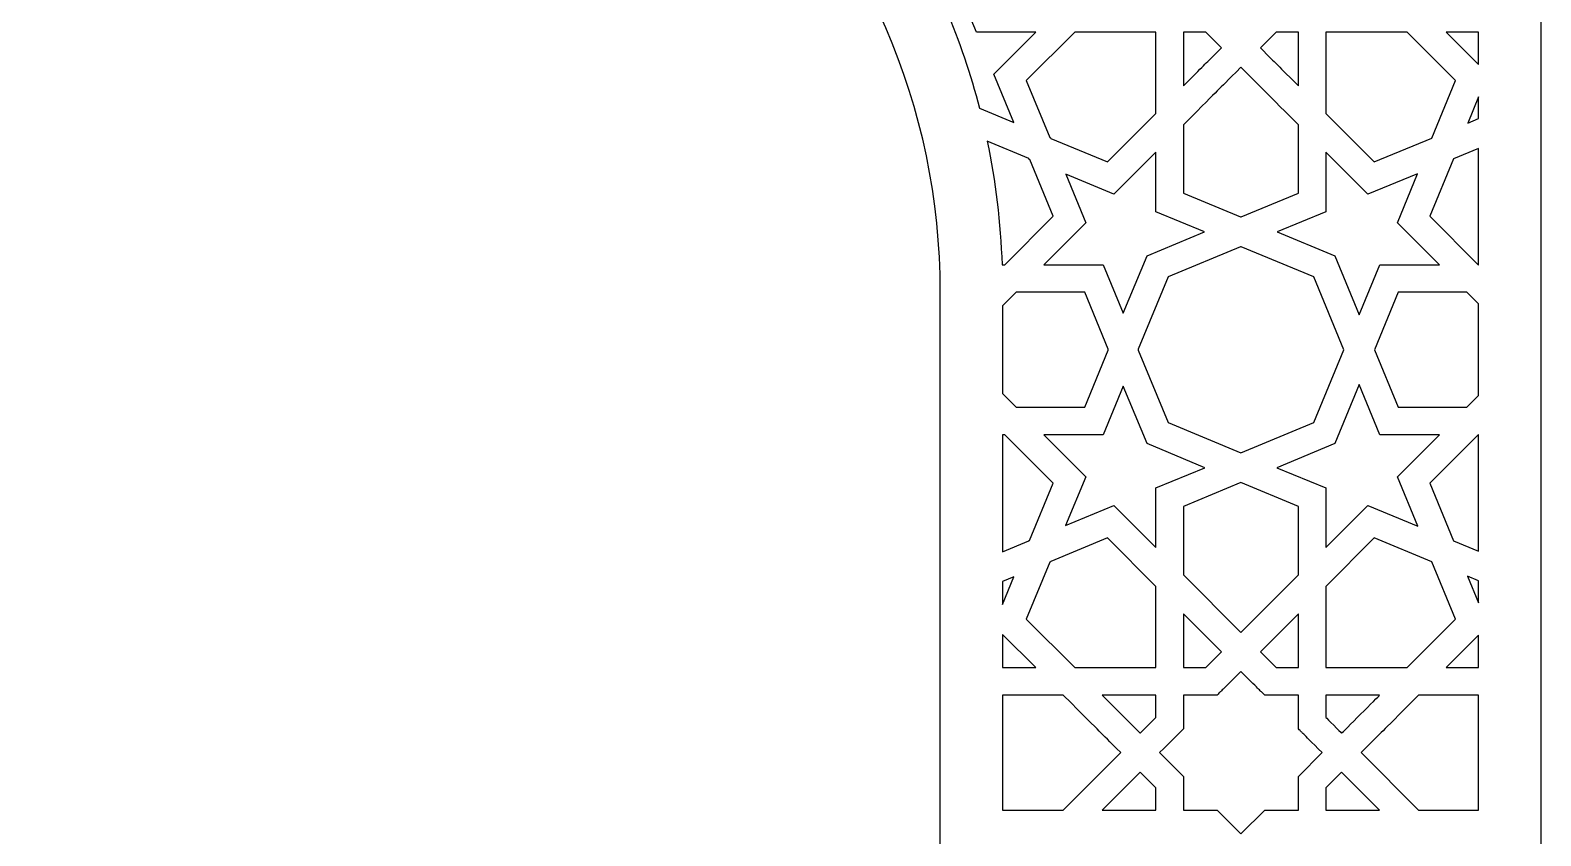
# Model space of a CAD drawing. Header units: millimetres. Extents: x -71 to 72, y -100 to 100.
# Drawn here: x 0.1 to 71.6, y 4.6 to 42.7 of the extents above; entities that cross this region are included whole.
import ezdxf

# ---------------------------------------------------------------- set-up
doc = ezdxf.new("R2010")
doc.units = ezdxf.units.MM
doc.header["$MEASUREMENT"] = 0
doc.layers.add('layer 1', color=7, linetype='Continuous')

msp = doc.modelspace()

# ---------------------------------------------------------------- linework, layer by layer
at = {"layer": 'layer 1', "color": 250}
for points, knots in [([(-71.2611, 100.1639), (-71.2611, 100.1639), (-71.2611, -99.8361), (-71.2611, -99.8361), (-71.2611, -99.8361), (-71.2611, -99.8361), (71.5959, -99.8361), (71.5959, -99.8361), (71.5959, -99.8361), (71.5959, -99.8361), (71.5959, 100.1639), (71.5959, 100.1639), (71.5959, 100.1639), (71.5959, 100.1639), (-71.2611, 100.1639), (-71.2611, 100.1639)], [0, 0, 0, 0, 0.2, 0.2, 0.2, 0.2, 0.4, 0.4, 0.4, 0.4, 0.6, 0.6, 0.6, 0.6, 1, 1, 1, 1]), ([(-42.8511, -74.1306), (-42.8511, -74.1306), (-42.8511, 30.3654), (-42.8511, 30.3654), (-42.8511, 30.3654), (-42.8511, 39.0938), (-39.2688, 47.4384), (-32.9339, 52.887), (-32.9339, 52.887), (-21.0442, 63.1127), (-9.2851, 62.1969), (0.1676, 74.4583), (0.1676, 74.4583), (9.6199, 62.1969), (21.3794, 63.1127), (33.2687, 52.887), (33.2687, 52.887), (39.6036, 47.4384), (43.186, 39.0938), (43.186, 30.3654), (43.186, 30.3654), (43.186, 30.3654), (43.186, -74.1306), (43.186, -74.1306), (43.186, -74.1306), (43.186, -74.1306), (-42.8511, -74.1306), (-42.8511, -74.1306)], [0, 0, 0, 0, 0.125, 0.125, 0.125, 0.125, 0.25, 0.25, 0.25, 0.25, 0.375, 0.375, 0.375, 0.375, 0.5, 0.5, 0.5, 0.5, 0.625, 0.625, 0.625, 0.625, 0.75, 0.75, 0.75, 0.75, 1, 1, 1, 1]), ([(44.8938, 42.6537), (44.8938, 42.6537), (47.7033, 42.6537), (47.7033, 42.6537), (47.7033, 42.6537), (47.7033, 42.6537), (45.7168, 40.6654), (45.7168, 40.6654), (45.7168, 40.6654), (45.7168, 40.6654), (46.664, 38.3762), (46.664, 38.3762), (46.664, 38.3762), (46.664, 38.3762), (45.037, 39.0507), (45.037, 39.0507), (45.037, 39.0507), (44.6204, 40.6647), (44.087, 42.2328), (43.4442, 43.7434), (43.4442, 43.7434), (43.4442, 43.7434), (43.9434, 44.9499), (43.9434, 44.9499), (43.9434, 44.9499), (43.9434, 44.9499), (44.8938, 42.6537), (44.8938, 42.6537)], [0, 0, 0, 0, 0.125, 0.125, 0.125, 0.125, 0.25, 0.25, 0.25, 0.25, 0.375, 0.375, 0.375, 0.375, 0.5, 0.5, 0.5, 0.5, 0.625, 0.625, 0.625, 0.625, 0.75, 0.75, 0.75, 0.75, 1, 1, 1, 1]), ([(53.3883, 42.654), (53.3883, 42.654), (53.3883, 38.8073), (53.3883, 38.8073), (53.3883, 38.8073), (53.3883, 38.8073), (51.096, 36.5132), (51.096, 36.5132), (51.096, 36.5132), (51.096, 36.5132), (48.4152, 37.6238), (48.4152, 37.6238), (48.4152, 37.6238), (48.4152, 37.6238), (48.4018, 37.6559), (48.4018, 37.6559), (48.4018, 37.6559), (48.4018, 37.6559), (48.3648, 37.6714), (48.3648, 37.6714), (48.3648, 37.6714), (48.3648, 37.6714), (47.2521, 40.3592), (47.2521, 40.3592), (47.2521, 40.3592), (47.2521, 40.3592), (49.5445, 42.6537), (49.5445, 42.6537), (49.5445, 42.6537), (49.5445, 42.6537), (53.3883, 42.654), (53.3883, 42.654)], [0, 0, 0, 0, 0.1111111, 0.1111111, 0.1111111, 0.1111111, 0.2222222, 0.2222222, 0.2222222, 0.2222222, 0.3333333, 0.3333333, 0.3333333, 0.3333333, 0.4444444, 0.4444444, 0.4444444, 0.4444444, 0.5555556, 0.5555556, 0.5555556, 0.5555556, 0.6666667, 0.6666667, 0.6666667, 0.6666667, 0.7777778, 0.7777778, 0.7777778, 0.7777778, 1, 1, 1, 1]), ([(54.6901, 40.1101), (54.6901, 40.1101), (54.6901, 42.654), (54.6901, 42.654), (54.6901, 42.654), (54.6901, 42.654), (55.7424, 42.654), (55.7424, 42.654), (55.7424, 42.654), (55.7424, 42.654), (56.4871, 41.9086), (56.4871, 41.9086), (56.4871, 41.9086), (55.553, 40.9737), (55.9382, 41.3593), (54.6901, 40.1101)], [0, 0, 0, 0, 0.2, 0.2, 0.2, 0.2, 0.4, 0.4, 0.4, 0.4, 0.6, 0.6, 0.6, 0.6, 1, 1, 1, 1]), ([(58.3279, 41.9086), (58.3279, 41.9086), (59.073, 42.654), (59.073, 42.654), (59.073, 42.654), (59.073, 42.654), (60.1253, 42.654), (60.1253, 42.654), (60.1253, 42.654), (60.1253, 42.654), (60.1253, 40.1101), (60.1253, 40.1101), (60.1253, 40.1101), (58.8596, 41.377), (59.2649, 40.9713), (58.3279, 41.9086)], [0, 0, 0, 0, 0.2, 0.2, 0.2, 0.2, 0.4, 0.4, 0.4, 0.4, 0.6, 0.6, 0.6, 0.6, 1, 1, 1, 1]), ([(63.7198, 36.5132), (63.7198, 36.5132), (61.4274, 38.8073), (61.4274, 38.8073), (61.4274, 38.8073), (61.4274, 38.8073), (61.4274, 42.654), (61.4274, 42.654), (61.4274, 42.654), (61.4274, 42.654), (65.271, 42.654), (65.271, 42.654), (65.271, 42.654), (65.271, 42.654), (67.5633, 40.3596), (67.5633, 40.3596), (67.5633, 40.3596), (67.5633, 40.3596), (66.4376, 37.64), (66.4376, 37.64), (66.4376, 37.64), (66.4376, 37.64), (63.7198, 36.5132), (63.7198, 36.5132)], [0, 0, 0, 0, 0.1428571, 0.1428571, 0.1428571, 0.1428571, 0.2857143, 0.2857143, 0.2857143, 0.2857143, 0.4285714, 0.4285714, 0.4285714, 0.4285714, 0.5714286, 0.5714286, 0.5714286, 0.5714286, 0.7142857, 0.7142857, 0.7142857, 0.7142857, 1, 1, 1, 1]), ([(68.6509, 41.1134), (68.6509, 41.1134), (67.1118, 42.654), (67.1118, 42.654), (67.1118, 42.654), (67.3026, 42.654), (68.4604, 42.654), (68.6509, 42.654), (68.6509, 42.654), (68.6509, 42.654), (68.6509, 41.1134), (68.6509, 41.1134)], [0, 0, 0, 0, 0.25, 0.25, 0.25, 0.25, 0.5, 0.5, 0.5, 0.5, 1, 1, 1, 1]), ([(57.4227, 33.9023), (57.4227, 33.9023), (57.4075, 33.909), (57.4075, 33.909), (57.4075, 33.909), (57.4075, 33.909), (57.3927, 33.9023), (57.3927, 33.9023), (57.3927, 33.9023), (57.3927, 33.9023), (54.6901, 35.0227), (54.6901, 35.0227), (54.6901, 35.0227), (54.6901, 35.0227), (54.6901, 38.2676), (54.6901, 38.2676), (54.6901, 38.2676), (56.6731, 40.2527), (56.0599, 39.6388), (57.4072, 40.9875), (57.4072, 40.9875), (57.4072, 40.9875), (57.4075, 40.9871), (57.4075, 40.9871), (57.4075, 40.9871), (57.4075, 40.9871), (57.4079, 40.9875), (57.4079, 40.9875), (57.4079, 40.9875), (58.7943, 39.6), (58.1438, 40.2513), (60.1253, 38.2676), (60.1253, 38.2676), (60.1253, 38.2676), (60.1253, 35.0227), (60.1253, 35.0227), (60.1253, 35.0227), (60.1253, 35.0227), (57.4227, 33.9023), (57.4227, 33.9023)], [0, 0, 0, 0, 0.0909091, 0.0909091, 0.0909091, 0.0909091, 0.1818182, 0.1818182, 0.1818182, 0.1818182, 0.2727273, 0.2727273, 0.2727273, 0.2727273, 0.3636364, 0.3636364, 0.3636364, 0.3636364, 0.4545455, 0.4545455, 0.4545455, 0.4545455, 0.5454545, 0.5454545, 0.5454545, 0.5454545, 0.6363636, 0.6363636, 0.6363636, 0.6363636, 0.7272727, 0.7272727, 0.7272727, 0.7272727, 0.8181818, 0.8181818, 0.8181818, 0.8181818, 1, 1, 1, 1]), ([(68.6509, 38.5579), (68.6509, 38.5579), (68.139, 38.3459), (68.139, 38.3459), (68.139, 38.3459), (68.139, 38.3459), (68.6509, 39.5817), (68.6509, 39.5817), (68.6509, 39.5817), (68.6509, 39.5817), (68.6509, 38.5579), (68.6509, 38.5579)], [0, 0, 0, 0, 0.25, 0.25, 0.25, 0.25, 0.5, 0.5, 0.5, 0.5, 1, 1, 1, 1]), ([(47.3682, 36.6737), (47.3682, 36.6737), (47.3816, 36.6416), (47.3816, 36.6416), (47.3816, 36.6416), (47.3816, 36.6416), (47.419, 36.6258), (47.419, 36.6258), (47.419, 36.6258), (47.419, 36.6258), (48.5313, 33.9386), (48.5313, 33.9386), (48.5313, 33.9386), (48.5313, 33.9386), (46.2389, 31.6438), (46.2389, 31.6438), (46.2389, 31.6438), (46.2389, 31.6438), (46.1056, 31.6438), (46.1056, 31.6438), (46.1056, 31.6438), (46.034, 33.6335), (45.7987, 35.5886), (45.4029, 37.4883), (45.4029, 37.4883), (45.4029, 37.4883), (47.3682, 36.6737), (47.3682, 36.6737)], [0, 0, 0, 0, 0.125, 0.125, 0.125, 0.125, 0.25, 0.25, 0.25, 0.25, 0.375, 0.375, 0.375, 0.375, 0.5, 0.5, 0.5, 0.5, 0.625, 0.625, 0.625, 0.625, 0.75, 0.75, 0.75, 0.75, 1, 1, 1, 1]), ([(50.8896, 31.6438), (50.5379, 31.6438), (48.4315, 31.6438), (48.0797, 31.6438), (48.0797, 31.6438), (48.0797, 31.6438), (50.0669, 33.6331), (50.0669, 33.6331), (50.0669, 33.6331), (50.0669, 33.6331), (49.1197, 35.9216), (49.1197, 35.9216), (49.1197, 35.9216), (49.1197, 35.9216), (51.4015, 34.9762), (51.4015, 34.9762), (51.4015, 34.9762), (51.4015, 34.9762), (53.3883, 36.9648), (53.3883, 36.9648), (53.3883, 36.9648), (53.3883, 36.9648), (53.3883, 34.1521), (53.3883, 34.1521), (53.3883, 34.1521), (53.3883, 34.1521), (55.6916, 33.1971), (55.6916, 33.1971), (55.6916, 33.1971), (55.6916, 33.1971), (52.9654, 32.0672), (52.9654, 32.0672), (52.9654, 32.0672), (52.9654, 32.0672), (51.84, 29.3479), (51.84, 29.3479), (51.84, 29.3479), (51.84, 29.3479), (50.8896, 31.6438), (50.8896, 31.6438)], [0, 0, 0, 0, 0.0909091, 0.0909091, 0.0909091, 0.0909091, 0.1818182, 0.1818182, 0.1818182, 0.1818182, 0.2727273, 0.2727273, 0.2727273, 0.2727273, 0.3636364, 0.3636364, 0.3636364, 0.3636364, 0.4545455, 0.4545455, 0.4545455, 0.4545455, 0.5454545, 0.5454545, 0.5454545, 0.5454545, 0.6363636, 0.6363636, 0.6363636, 0.6363636, 0.7272727, 0.7272727, 0.7272727, 0.7272727, 0.8181818, 0.8181818, 0.8181818, 0.8181818, 1, 1, 1, 1]), ([(66.7967, 31.6438), (66.4972, 31.6438), (64.2846, 31.6438), (63.9865, 31.6438), (63.9865, 31.6438), (63.9865, 31.6438), (63.0058, 29.2742), (63.0058, 29.2742), (63.0058, 29.2742), (63.0058, 29.2742), (61.8497, 32.0672), (61.8497, 32.0672), (61.8497, 32.0672), (61.8497, 32.0672), (59.1242, 33.1971), (59.1242, 33.1971), (59.1242, 33.1971), (59.1242, 33.1971), (61.4274, 34.1521), (61.4274, 34.1521), (61.4274, 34.1521), (61.4274, 34.1521), (61.4274, 36.9648), (61.4274, 36.9648), (61.4274, 36.9648), (61.4274, 36.9648), (63.4146, 34.9762), (63.4146, 34.9762), (63.4146, 34.9762), (63.4146, 34.9762), (65.7694, 35.9523), (65.7694, 35.9523), (65.7694, 35.9523), (65.7694, 35.9523), (64.8095, 33.6321), (64.8095, 33.6321), (64.8095, 33.6321), (64.8095, 33.6321), (66.7967, 31.6438), (66.7967, 31.6438)], [0, 0, 0, 0, 0.0909091, 0.0909091, 0.0909091, 0.0909091, 0.1818182, 0.1818182, 0.1818182, 0.1818182, 0.2727273, 0.2727273, 0.2727273, 0.2727273, 0.3636364, 0.3636364, 0.3636364, 0.3636364, 0.4545455, 0.4545455, 0.4545455, 0.4545455, 0.5454545, 0.5454545, 0.5454545, 0.5454545, 0.6363636, 0.6363636, 0.6363636, 0.6363636, 0.7272727, 0.7272727, 0.7272727, 0.7272727, 0.8181818, 0.8181818, 0.8181818, 0.8181818, 1, 1, 1, 1]), ([(68.6509, 31.6438), (68.6509, 31.6438), (68.6375, 31.6438), (68.6375, 31.6438), (68.6375, 31.6438), (68.6375, 31.6438), (66.3452, 33.9383), (66.3452, 33.9383), (66.3452, 33.9383), (66.3452, 33.9383), (67.4709, 36.6586), (67.4709, 36.6586), (67.4709, 36.6586), (67.4709, 36.6586), (68.6509, 37.1475), (68.6509, 37.1475), (68.6509, 37.1475), (68.6509, 37.1475), (68.6509, 31.6438), (68.6509, 31.6438)], [0, 0, 0, 0, 0.1666667, 0.1666667, 0.1666667, 0.1666667, 0.3333333, 0.3333333, 0.3333333, 0.3333333, 0.5, 0.5, 0.5, 0.5, 0.6666667, 0.6666667, 0.6666667, 0.6666667, 1, 1, 1, 1]), ([(53.9616, 24.172), (53.9616, 24.172), (52.5449, 27.5964), (52.5449, 27.5964), (52.5449, 27.5964), (52.5449, 27.5964), (52.5551, 27.6211), (52.5551, 27.6211), (52.5551, 27.6211), (52.5551, 27.6211), (52.5449, 27.6458), (52.5449, 27.6458), (52.5449, 27.6458), (52.5449, 27.6458), (53.9616, 31.0702), (53.9616, 31.0702), (53.9616, 31.0702), (53.9616, 31.0702), (57.3924, 32.4923), (57.3924, 32.4923), (57.3924, 32.4923), (57.3924, 32.4923), (57.4075, 32.4856), (57.4075, 32.4856), (57.4075, 32.4856), (57.4075, 32.4856), (57.4231, 32.4923), (57.4231, 32.4923), (57.4231, 32.4923), (57.4231, 32.4923), (60.8538, 31.0702), (60.8538, 31.0702), (60.8538, 31.0702), (60.8538, 31.0702), (62.2808, 27.6211), (62.2808, 27.6211), (62.2808, 27.6211), (62.2808, 27.6211), (60.8538, 24.172), (60.8538, 24.172), (60.8538, 24.172), (60.8538, 24.172), (57.4075, 22.7439), (57.4075, 22.7439), (57.4075, 22.7439), (57.4075, 22.7439), (53.9616, 24.172), (53.9616, 24.172)], [0, 0, 0, 0, 0.0769231, 0.0769231, 0.0769231, 0.0769231, 0.1538462, 0.1538462, 0.1538462, 0.1538462, 0.2307692, 0.2307692, 0.2307692, 0.2307692, 0.3076923, 0.3076923, 0.3076923, 0.3076923, 0.3846154, 0.3846154, 0.3846154, 0.3846154, 0.4615385, 0.4615385, 0.4615385, 0.4615385, 0.5384615, 0.5384615, 0.5384615, 0.5384615, 0.6153846, 0.6153846, 0.6153846, 0.6153846, 0.6923077, 0.6923077, 0.6923077, 0.6923077, 0.7692308, 0.7692308, 0.7692308, 0.7692308, 0.8461538, 0.8461538, 0.8461538, 0.8461538, 1, 1, 1, 1]), ([(51.1355, 27.5964), (51.1355, 27.5964), (50.02, 24.9012), (50.02, 24.9012), (50.02, 24.9012), (50.02, 24.9012), (46.778, 24.9012), (46.778, 24.9012), (46.778, 24.9012), (46.778, 24.9012), (46.1314, 25.5485), (46.1314, 25.5485), (46.1314, 25.5485), (46.1314, 25.5485), (46.1314, 29.6937), (46.1314, 29.6937), (46.1314, 29.6937), (46.1314, 29.6937), (46.778, 30.3407), (46.778, 30.3407), (46.778, 30.3407), (46.778, 30.3407), (50.02, 30.3407), (50.02, 30.3407), (50.02, 30.3407), (50.02, 30.3407), (51.1355, 27.6458), (51.1355, 27.6458), (51.1355, 27.6458), (51.1355, 27.6458), (51.1253, 27.6211), (51.1253, 27.6211), (51.1253, 27.6211), (51.1253, 27.6211), (51.1355, 27.5964), (51.1355, 27.5964)], [0, 0, 0, 0, 0.1, 0.1, 0.1, 0.1, 0.2, 0.2, 0.2, 0.2, 0.3, 0.3, 0.3, 0.3, 0.4, 0.4, 0.4, 0.4, 0.5, 0.5, 0.5, 0.5, 0.6, 0.6, 0.6, 0.6, 0.7, 0.7, 0.7, 0.7, 0.8, 0.8, 0.8, 0.8, 1, 1, 1, 1]), ([(68.6509, 25.4543), (68.6509, 25.4543), (68.0981, 24.9012), (68.0981, 24.9012), (68.0981, 24.9012), (68.0981, 24.9012), (64.8561, 24.9012), (64.8561, 24.9012), (64.8561, 24.9012), (64.8561, 24.9012), (63.7304, 27.6204), (63.7304, 27.6204), (63.7304, 27.6204), (63.7304, 27.6204), (64.8561, 30.3407), (64.8561, 30.3407), (64.8561, 30.3407), (64.8561, 30.3407), (68.0981, 30.3407), (68.0981, 30.3407), (68.0981, 30.3407), (68.0981, 30.3407), (68.6509, 29.7875), (68.6509, 29.7875), (68.6509, 29.7875), (68.6509, 29.7875), (68.6509, 25.4543), (68.6509, 25.4543)], [0, 0, 0, 0, 0.125, 0.125, 0.125, 0.125, 0.25, 0.25, 0.25, 0.25, 0.375, 0.375, 0.375, 0.375, 0.5, 0.5, 0.5, 0.5, 0.625, 0.625, 0.625, 0.625, 0.75, 0.75, 0.75, 0.75, 1, 1, 1, 1]), ([(53.3883, 21.0771), (53.3883, 20.7197), (53.3883, 18.5988), (53.3883, 18.2647), (53.3883, 18.2647), (53.3883, 18.2647), (51.4008, 20.2533), (51.4008, 20.2533), (51.4008, 20.2533), (51.4008, 20.2533), (49.1134, 19.3051), (49.1134, 19.3051), (49.1134, 19.3051), (49.1134, 19.3051), (50.0669, 21.6094), (50.0669, 21.6094), (50.0669, 21.6094), (50.0669, 21.6094), (48.0801, 23.5977), (48.0801, 23.5977), (48.0801, 23.5977), (48.0801, 23.5977), (50.8896, 23.5977), (50.8896, 23.5977), (50.8896, 23.5977), (50.8896, 23.5977), (51.84, 25.8939), (51.84, 25.8939), (51.84, 25.8939), (51.84, 25.8939), (52.9654, 23.175), (52.9654, 23.175), (52.9654, 23.175), (52.9654, 23.175), (55.7072, 22.0384), (55.7072, 22.0384), (55.7072, 22.0384), (55.7072, 22.0384), (53.3883, 21.0771), (53.3883, 21.0771)], [0, 0, 0, 0, 0.0909091, 0.0909091, 0.0909091, 0.0909091, 0.1818182, 0.1818182, 0.1818182, 0.1818182, 0.2727273, 0.2727273, 0.2727273, 0.2727273, 0.3636364, 0.3636364, 0.3636364, 0.3636364, 0.4545455, 0.4545455, 0.4545455, 0.4545455, 0.5454545, 0.5454545, 0.5454545, 0.5454545, 0.6363636, 0.6363636, 0.6363636, 0.6363636, 0.7272727, 0.7272727, 0.7272727, 0.7272727, 0.8181818, 0.8181818, 0.8181818, 0.8181818, 1, 1, 1, 1]), ([(65.7754, 19.2747), (65.7754, 19.2747), (63.4146, 20.2533), (63.4146, 20.2533), (63.4146, 20.2533), (63.4146, 20.2533), (61.4274, 18.2647), (61.4274, 18.2647), (61.4274, 18.2647), (61.4274, 18.6232), (61.4274, 20.7479), (61.4274, 21.0771), (61.4274, 21.0771), (61.4274, 21.0771), (59.1083, 22.0384), (59.1083, 22.0384), (59.1083, 22.0384), (59.1083, 22.0384), (61.8497, 23.175), (61.8497, 23.175), (61.8497, 23.175), (61.8497, 23.175), (63.0054, 25.9673), (63.0054, 25.9673), (63.0054, 25.9673), (63.0054, 25.9673), (63.9865, 23.5977), (63.9865, 23.5977), (63.9865, 23.5977), (63.9865, 23.5977), (66.7967, 23.5977), (66.7967, 23.5977), (66.7967, 23.5977), (66.7967, 23.5977), (64.8095, 21.6094), (64.8095, 21.6094), (64.8095, 21.6094), (64.8095, 21.6094), (65.7754, 19.2747), (65.7754, 19.2747)], [0, 0, 0, 0, 0.0909091, 0.0909091, 0.0909091, 0.0909091, 0.1818182, 0.1818182, 0.1818182, 0.1818182, 0.2727273, 0.2727273, 0.2727273, 0.2727273, 0.3636364, 0.3636364, 0.3636364, 0.3636364, 0.4545455, 0.4545455, 0.4545455, 0.4545455, 0.5454545, 0.5454545, 0.5454545, 0.5454545, 0.6363636, 0.6363636, 0.6363636, 0.6363636, 0.7272727, 0.7272727, 0.7272727, 0.7272727, 0.8181818, 0.8181818, 0.8181818, 0.8181818, 1, 1, 1, 1]), ([(47.4126, 18.6002), (47.4126, 18.6002), (47.3812, 18.5872), (47.3812, 18.5872), (47.3812, 18.5872), (47.3812, 18.5872), (47.3742, 18.5702), (47.3742, 18.5702), (47.3742, 18.5702), (47.3742, 18.5702), (46.1314, 18.0552), (46.1314, 18.0552), (46.1314, 18.0552), (46.1314, 18.0552), (46.1314, 23.5977), (46.1314, 23.5977), (46.1314, 23.5977), (46.1314, 23.5977), (46.2389, 23.5977), (46.2389, 23.5977), (46.2389, 23.5977), (46.2389, 23.5977), (48.5317, 21.3036), (48.5317, 21.3036), (48.5317, 21.3036), (48.5317, 21.3036), (47.4126, 18.6002), (47.4126, 18.6002)], [0, 0, 0, 0, 0.125, 0.125, 0.125, 0.125, 0.25, 0.25, 0.25, 0.25, 0.375, 0.375, 0.375, 0.375, 0.5, 0.5, 0.5, 0.5, 0.625, 0.625, 0.625, 0.625, 0.75, 0.75, 0.75, 0.75, 1, 1, 1, 1]), ([(68.6509, 18.0943), (68.6509, 18.0943), (67.4709, 18.5836), (67.4709, 18.5836), (67.4709, 18.5836), (67.4709, 18.5836), (66.3452, 21.3036), (66.3452, 21.3036), (66.3452, 21.3036), (66.3452, 21.3036), (68.6375, 23.5977), (68.6375, 23.5977), (68.6375, 23.5977), (68.6375, 23.5977), (68.6509, 23.5977), (68.6509, 23.5977), (68.6509, 23.5977), (68.6509, 23.5977), (68.6509, 18.0943), (68.6509, 18.0943)], [0, 0, 0, 0, 0.1666667, 0.1666667, 0.1666667, 0.1666667, 0.3333333, 0.3333333, 0.3333333, 0.3333333, 0.5, 0.5, 0.5, 0.5, 0.6666667, 0.6666667, 0.6666667, 0.6666667, 1, 1, 1, 1]), ([(60.1253, 16.9619), (60.1253, 16.9619), (57.4075, 14.2413), (57.4075, 14.2413), (57.4075, 14.2413), (57.4075, 14.2413), (54.6901, 16.9619), (54.6901, 16.9619), (54.6901, 16.9619), (54.6901, 16.9619), (54.6901, 20.2064), (54.6901, 20.2064), (54.6901, 20.2064), (54.6901, 20.2064), (57.4075, 21.3332), (57.4075, 21.3332), (57.4075, 21.3332), (57.4075, 21.3332), (60.1253, 20.2064), (60.1253, 20.2064), (60.1253, 20.2064), (60.1253, 20.2064), (60.1253, 16.9619), (60.1253, 16.9619)], [0, 0, 0, 0, 0.1428571, 0.1428571, 0.1428571, 0.1428571, 0.2857143, 0.2857143, 0.2857143, 0.2857143, 0.4285714, 0.4285714, 0.4285714, 0.4285714, 0.5714286, 0.5714286, 0.5714286, 0.5714286, 0.7142857, 0.7142857, 0.7142857, 0.7142857, 1, 1, 1, 1]), ([(49.5445, 12.5755), (49.5445, 12.5755), (47.2521, 14.8696), (47.2521, 14.8696), (47.2521, 14.8696), (47.2521, 14.8696), (48.3711, 17.5729), (48.3711, 17.5729), (48.3711, 17.5729), (48.3711, 17.5729), (48.4018, 17.586), (48.4018, 17.586), (48.4018, 17.586), (48.4018, 17.586), (48.4089, 17.6029), (48.4089, 17.6029), (48.4089, 17.6029), (48.4089, 17.6029), (51.096, 18.7163), (51.096, 18.7163), (51.096, 18.7163), (51.096, 18.7163), (53.3883, 16.4222), (53.3883, 16.4222), (53.3883, 16.4222), (53.3883, 16.4222), (53.3883, 12.5755), (53.3883, 12.5755), (53.3883, 12.5755), (53.3883, 12.5755), (49.5445, 12.5755), (49.5445, 12.5755)], [0, 0, 0, 0, 0.1111111, 0.1111111, 0.1111111, 0.1111111, 0.2222222, 0.2222222, 0.2222222, 0.2222222, 0.3333333, 0.3333333, 0.3333333, 0.3333333, 0.4444444, 0.4444444, 0.4444444, 0.4444444, 0.5555556, 0.5555556, 0.5555556, 0.5555556, 0.6666667, 0.6666667, 0.6666667, 0.6666667, 0.7777778, 0.7777778, 0.7777778, 0.7777778, 1, 1, 1, 1]), ([(61.4274, 12.5755), (61.4274, 12.5755), (61.4274, 16.4222), (61.4274, 16.4222), (61.4274, 16.4222), (61.4274, 16.4222), (63.7198, 18.7163), (63.7198, 18.7163), (63.7198, 18.7163), (63.7198, 18.7163), (66.4372, 17.5899), (66.4372, 17.5899), (66.4372, 17.5899), (66.4372, 17.5899), (67.563, 14.8696), (67.563, 14.8696), (67.563, 14.8696), (67.563, 14.8696), (65.2706, 12.5755), (65.2706, 12.5755), (65.2706, 12.5755), (65.2706, 12.5755), (61.4274, 12.5755), (61.4274, 12.5755)], [0, 0, 0, 0, 0.1428571, 0.1428571, 0.1428571, 0.1428571, 0.2857143, 0.2857143, 0.2857143, 0.2857143, 0.4285714, 0.4285714, 0.4285714, 0.4285714, 0.5714286, 0.5714286, 0.5714286, 0.5714286, 0.7142857, 0.7142857, 0.7142857, 0.7142857, 1, 1, 1, 1]), ([(46.1314, 15.566), (46.1314, 15.566), (46.1314, 16.6448), (46.1314, 16.6448), (46.1314, 16.6448), (46.1314, 16.6448), (46.67, 16.8681), (46.67, 16.8681), (46.67, 16.8681), (46.67, 16.8681), (46.1314, 15.566), (46.1314, 15.566)], [0, 0, 0, 0, 0.25, 0.25, 0.25, 0.25, 0.5, 0.5, 0.5, 0.5, 1, 1, 1, 1]), ([(68.6509, 15.6464), (68.6509, 15.6464), (68.1327, 16.8984), (68.1327, 16.8984), (68.1327, 16.8984), (68.1327, 16.8984), (68.6509, 16.6839), (68.6509, 16.6839), (68.6509, 16.6839), (68.6509, 16.6839), (68.6509, 15.6464), (68.6509, 15.6464)], [0, 0, 0, 0, 0.25, 0.25, 0.25, 0.25, 0.5, 0.5, 0.5, 0.5, 1, 1, 1, 1]), ([(54.6901, 15.1194), (54.6901, 15.1194), (56.4871, 13.3202), (56.4871, 13.3202), (56.4871, 13.3202), (56.4871, 13.3202), (55.7428, 12.5755), (55.7428, 12.5755), (55.7428, 12.5755), (55.7428, 12.5755), (54.6901, 12.5755), (54.6901, 12.5755), (54.6901, 12.5755), (54.6901, 12.5755), (54.6901, 15.1194), (54.6901, 15.1194)], [0, 0, 0, 0, 0.2, 0.2, 0.2, 0.2, 0.4, 0.4, 0.4, 0.4, 0.6, 0.6, 0.6, 0.6, 1, 1, 1, 1]), ([(58.3279, 13.3202), (58.3279, 13.3202), (60.1253, 15.1194), (60.1253, 15.1194), (60.1253, 15.1194), (60.1253, 15.1194), (60.1253, 12.5755), (60.1253, 12.5755), (60.1253, 12.5755), (60.1253, 12.5755), (59.0727, 12.5755), (59.0727, 12.5755), (59.0727, 12.5755), (59.0727, 12.5755), (58.3279, 13.3202), (58.3279, 13.3202)], [0, 0, 0, 0, 0.2, 0.2, 0.2, 0.2, 0.4, 0.4, 0.4, 0.4, 0.6, 0.6, 0.6, 0.6, 1, 1, 1, 1]), ([(47.7033, 12.5755), (47.7033, 12.5755), (46.1314, 12.5755), (46.1314, 12.5755), (46.1314, 12.5755), (46.1314, 12.5755), (46.1314, 14.1485), (46.1314, 14.1485), (46.1314, 14.1485), (46.1314, 14.1485), (47.7033, 12.5755), (47.7033, 12.5755)], [0, 0, 0, 0, 0.25, 0.25, 0.25, 0.25, 0.5, 0.5, 0.5, 0.5, 1, 1, 1, 1]), ([(68.6509, 12.5755), (68.6509, 12.5755), (67.1118, 12.5755), (67.1118, 12.5755), (67.1118, 12.5755), (67.1118, 12.5755), (68.6509, 14.1154), (68.6509, 14.1154), (68.6509, 14.1154), (68.6509, 14.1154), (68.6509, 12.5755), (68.6509, 12.5755)], [0, 0, 0, 0, 0.25, 0.25, 0.25, 0.25, 0.5, 0.5, 0.5, 0.5, 1, 1, 1, 1]), ([(58.5333, 5.8325), (58.5333, 5.8325), (57.4075, 4.7054), (57.4075, 4.7054), (57.4075, 4.7054), (57.4075, 4.7054), (56.2822, 5.8325), (56.2822, 5.8325), (56.2822, 5.8325), (55.7315, 5.8325), (56.0959, 5.8325), (54.6901, 5.8325), (54.6901, 5.8325), (54.6901, 6.773), (54.6901, 6.4805), (54.6901, 7.4253), (54.6901, 7.4253), (54.4065, 7.7093), (54.5871, 7.5283), (53.5644, 8.5517), (53.5644, 8.5517), (54.7314, 9.7201), (54.4329, 9.4209), (54.6901, 9.6788), (54.6901, 9.6788), (54.6901, 10.6257), (54.6901, 10.3272), (54.6901, 11.2723), (54.6901, 11.2723), (55.6306, 11.2723), (55.3378, 11.2723), (56.2822, 11.2723), (56.2822, 11.2723), (56.5658, 11.5563), (56.3852, 11.3757), (57.4075, 12.3991), (57.4075, 12.3991), (58.4302, 11.3753), (58.25, 11.5563), (58.5336, 11.2723), (58.5336, 11.2723), (58.5336, 11.2723), (60.1253, 11.2723), (60.1253, 11.2723), (60.1253, 11.2723), (60.1253, 11.2723), (60.1253, 9.6795), (60.1253, 9.6795), (60.1253, 9.6795), (60.3875, 9.4167), (60.1687, 9.6358), (61.2514, 8.5517), (61.2514, 8.5517), (61.2514, 8.5517), (60.1253, 7.4253), (60.1253, 7.4253), (60.1253, 7.4253), (60.1253, 6.4788), (60.1253, 6.7769), (60.1253, 5.8325), (60.1253, 5.8325), (58.7199, 5.8325), (59.0836, 5.8325), (58.5333, 5.8325)], [0, 0, 0, 0, 0.0588235, 0.0588235, 0.0588235, 0.0588235, 0.1176471, 0.1176471, 0.1176471, 0.1176471, 0.1764706, 0.1764706, 0.1764706, 0.1764706, 0.2352941, 0.2352941, 0.2352941, 0.2352941, 0.2941176, 0.2941176, 0.2941176, 0.2941176, 0.3529412, 0.3529412, 0.3529412, 0.3529412, 0.4117647, 0.4117647, 0.4117647, 0.4117647, 0.4705882, 0.4705882, 0.4705882, 0.4705882, 0.5294118, 0.5294118, 0.5294118, 0.5294118, 0.5882353, 0.5882353, 0.5882353, 0.5882353, 0.6470588, 0.6470588, 0.6470588, 0.6470588, 0.7058824, 0.7058824, 0.7058824, 0.7058824, 0.7647059, 0.7647059, 0.7647059, 0.7647059, 0.8235294, 0.8235294, 0.8235294, 0.8235294, 0.8823529, 0.8823529, 0.8823529, 0.8823529, 1, 1, 1, 1]), ([(49.0054, 11.2723), (51.1157, 9.1599), (50.5256, 9.7504), (51.7236, 8.5517), (51.7236, 8.5517), (51.7236, 8.5517), (49.0054, 5.8321), (49.0054, 5.8321), (49.0054, 5.8321), (49.0054, 5.8321), (46.1314, 5.8321), (46.1314, 5.8321), (46.1314, 5.8321), (46.1314, 5.8321), (46.1314, 11.2723), (46.1314, 11.2723), (46.1314, 11.2723), (46.1314, 11.2723), (49.0054, 11.2723), (49.0054, 11.2723)], [0, 0, 0, 0, 0.1666667, 0.1666667, 0.1666667, 0.1666667, 0.3333333, 0.3333333, 0.3333333, 0.3333333, 0.5, 0.5, 0.5, 0.5, 0.6666667, 0.6666667, 0.6666667, 0.6666667, 1, 1, 1, 1]), ([(52.644, 9.4728), (52.6211, 9.4957), (52.6563, 9.4605), (50.8462, 11.2723), (50.8462, 11.2723), (50.8462, 11.2723), (53.3883, 11.2723), (53.3883, 11.2723), (53.3883, 11.2723), (53.3883, 11.2723), (53.3883, 10.2182), (53.3883, 10.2182), (53.3883, 10.2182), (53.3513, 10.1812), (52.681, 9.5102), (52.644, 9.4728)], [0, 0, 0, 0, 0.2, 0.2, 0.2, 0.2, 0.4, 0.4, 0.4, 0.4, 0.6, 0.6, 0.6, 0.6, 1, 1, 1, 1]), ([(62.1718, 9.4735), (62.1351, 9.5105), (61.4641, 10.1822), (61.4274, 10.2189), (61.4274, 10.2189), (61.4274, 10.2189), (61.4274, 11.2723), (61.4274, 11.2723), (61.4274, 11.2723), (61.4274, 11.2723), (63.9689, 11.2723), (63.9689, 11.2723), (63.9689, 11.2723), (63.9293, 11.2325), (62.2117, 9.5134), (62.1718, 9.4735)], [0, 0, 0, 0, 0.2, 0.2, 0.2, 0.2, 0.4, 0.4, 0.4, 0.4, 0.6, 0.6, 0.6, 0.6, 1, 1, 1, 1]), ([(68.6509, 5.8325), (68.6509, 5.8325), (65.81, 5.8325), (65.81, 5.8325), (65.81, 5.8325), (65.81, 5.8325), (63.0922, 8.5517), (63.0922, 8.5517), (63.0922, 8.5517), (64.3686, 9.8295), (63.682, 9.1422), (65.81, 11.2723), (65.81, 11.2723), (65.81, 11.2723), (68.6509, 11.2723), (68.6509, 11.2723), (68.6509, 11.2723), (68.6509, 11.2723), (68.6509, 5.8325), (68.6509, 5.8325)], [0, 0, 0, 0, 0.1666667, 0.1666667, 0.1666667, 0.1666667, 0.3333333, 0.3333333, 0.3333333, 0.3333333, 0.5, 0.5, 0.5, 0.5, 0.6666667, 0.6666667, 0.6666667, 0.6666667, 1, 1, 1, 1]), ([(50.8466, 5.8321), (50.8466, 5.8321), (52.644, 7.6309), (52.644, 7.6309), (52.644, 7.6309), (52.644, 7.6309), (53.3883, 6.8855), (53.3883, 6.8855), (53.3883, 6.8855), (53.3883, 6.8855), (53.3883, 5.8325), (53.3883, 5.8325), (53.3883, 5.8325), (53.3883, 5.8325), (50.8466, 5.8321), (50.8466, 5.8321)], [0, 0, 0, 0, 0.2, 0.2, 0.2, 0.2, 0.4, 0.4, 0.4, 0.4, 0.6, 0.6, 0.6, 0.6, 1, 1, 1, 1]), ([(61.4274, 5.8325), (61.4274, 5.8325), (61.4274, 6.8855), (61.4274, 6.8855), (61.4274, 6.8855), (61.4274, 6.8855), (62.1715, 7.6309), (62.1715, 7.6309), (62.1715, 7.6309), (62.1715, 7.6309), (62.1718, 7.6302), (62.1718, 7.6302), (62.1718, 7.6302), (62.1718, 7.6302), (62.1722, 7.6309), (62.1722, 7.6309), (62.1722, 7.6309), (62.1722, 7.6309), (63.9689, 5.8325), (63.9689, 5.8325), (63.9689, 5.8325), (63.9689, 5.8325), (61.4274, 5.8325), (61.4274, 5.8325)], [0, 0, 0, 0, 0.1428571, 0.1428571, 0.1428571, 0.1428571, 0.2857143, 0.2857143, 0.2857143, 0.2857143, 0.4285714, 0.4285714, 0.4285714, 0.4285714, 0.5714286, 0.5714286, 0.5714286, 0.5714286, 0.7142857, 0.7142857, 0.7142857, 0.7142857, 1, 1, 1, 1])]:
    msp.add_open_spline(points, degree=3, knots=knots, dxfattribs=at)

doc.saveas('drawing.dxf')
